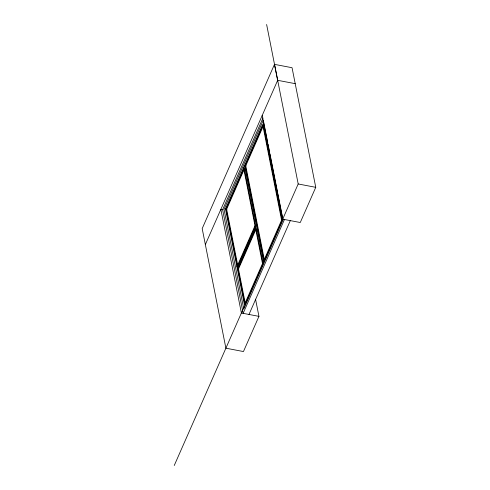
<?xml version="1.0" encoding="UTF-8"?>
<svg xmlns="http://www.w3.org/2000/svg" width="490" height="490" viewBox="0 0 490 490"><rect width="100%" height="100%" fill="white"/><g stroke="black" fill="none" stroke-linecap="round" stroke-linejoin="round"><path stroke-width="0.73" d="M262.175 115.505L282.699 219.165L300.266 222.515L315.756 187.327L292.052 67.718L274.492 64.362L202.186 228.591L225.89 348.194L243.45 351.551L258.947 316.362L255.547 299.206M205.365 244.541L277.671 80.317L274.492 64.362M263.007 117.943L222.613 209.683L243.138 313.343L284.457 219.496M225.474 208.979L262.658 124.521L281.603 220.2L244.418 304.664L225.474 208.979L226.931 209.261M244.412 168.842L226.643 209.206L237.791 265.507M263.522 125.44L245.753 165.798L264.398 259.988M236.915 266.787L254.996 225.731M255.388 227.721L237.313 268.783L238.777 269.059M255.945 229.338L238.483 269.004L245.294 303.39M174.244 465.5L298.196 183.971L266.621 24.5M248.994 314.457L290.313 220.616M277.671 80.317L295.231 83.668M246.041 165.859L244.577 165.577L263.528 261.262M298.196 183.971L315.756 187.327M223.054 209.769L220.861 209.346L241.386 313.006L258.947 316.362M267.748 142.663L263.295 120.179L224.04 209.334L243.775 309L283.03 219.851L277.836 193.624M268.042 144.164L269.678 152.402M269.972 153.903L277.542 192.123M282.185 220.316L263.24 124.632L245.165 165.687L264.11 261.372M263.081 263.718L255.976 227.838L237.895 268.894L245 304.774M243.548 167.923L262.493 263.608M244.13 168.033L226.055 209.089L237.503 266.897L255.578 225.841L244.13 168.033"/></g></svg>
